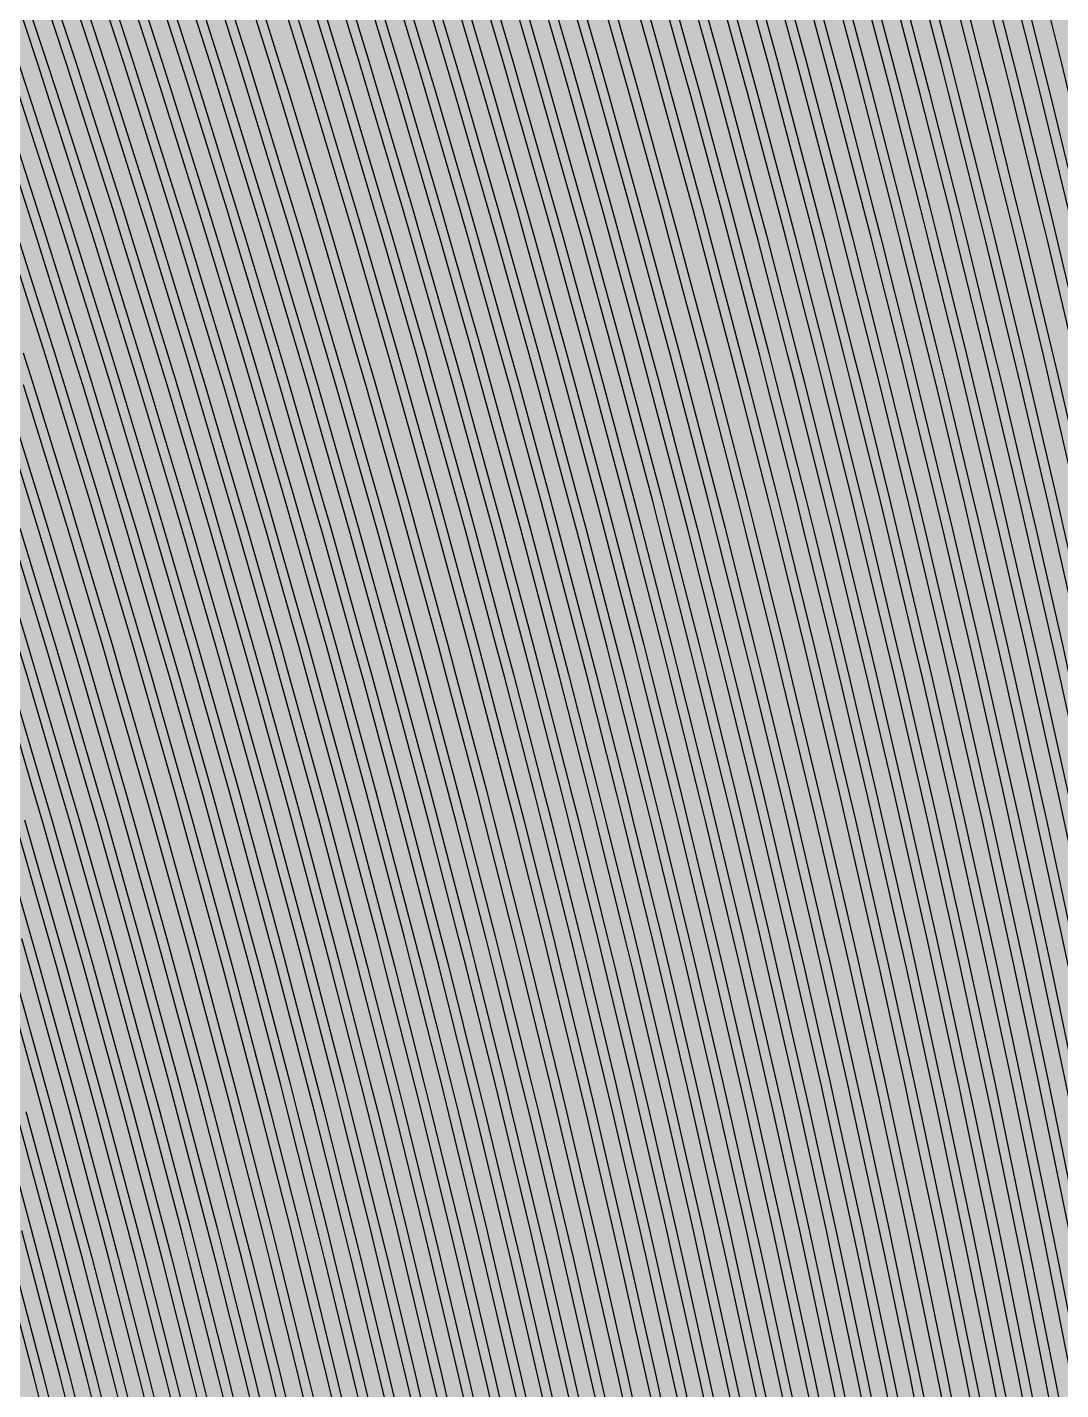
# Model space of a CAD drawing. Header units: metres. Extents: x -7220 to 10980, y -29667 to 1833.
# Drawn here: x 997.2 to 1218.5, y -16832.5 to -16540.7 of the extents above; entities that cross this region are included whole.
import ezdxf

# ---------------------------------------------------------------- set-up
doc = ezdxf.new("R2010")
doc.units = ezdxf.units.M
doc.layers.add('Metal1', color=4, linetype='CONTINUOUS')
doc.layers.add('Polyimide', color=7, linetype='CONTINUOUS')

msp = doc.modelspace()

# ---------------------------------------------------------------- hatches: boundary and pattern name
at = {"layer": 'Polyimide'}
msp.add_hatch(color=7, dxfattribs=at).paths.add_polyline_path([(4099.45, -13861.55), (4142.64, -14152.77), (4214.18, -14438.35), (4313.36, -14715.55), (4439.24, -14981.69), (4590.59, -15234.21), (4765.97, -15470.68), (4963.68, -15688.82), (5181.82, -15886.53), (5418.29, -16061.91), (5670.81, -16213.26), (5936.95, -16339.14), (6214.15, -16438.32), (6499.73, -16509.85), (6790.95, -16553.05), (7085, -16567.5), (9980.38, -16567.5), (10058.79, -16571.35), (10136.45, -16582.87), (10212.6, -16601.95), (10286.52, -16628.4), (10357.49, -16661.96), (10424.83, -16702.32), (10487.89, -16749.09), (10546.06, -16801.81), (10598.78, -16859.98), (10645.55, -16923.04), (10685.91, -16990.38), (10719.48, -17061.35), (10745.93, -17135.27), (10765, -17211.43), (10776.52, -17289.08), (10780.38, -17367.5), (10780.38, -21957.3), (10741.61, -22012.91), (10705.97, -22070.59), (10673.58, -22130.14), (10644.53, -22191.39), (10618.92, -22254.16), (10596.82, -22318.25), (10578.3, -22383.46), (10563.41, -22449.6), (10552.21, -22516.46), (10544.72, -22583.84), (10540.97, -22651.53), (10540.97, -22719.32), (10544.72, -22787.01), (10552.21, -22854.38), (10563.41, -22921.24), (10578.3, -22987.38), (10596.82, -23052.6), (10618.92, -23116.68), (10644.53, -23179.45), (10673.58, -23240.71), (10705.97, -23300.26), (10741.61, -23357.93), (10780.38, -23413.54), (10780.38, -28667.5), (10776.52, -28745.91), (10765, -28823.57), (10745.93, -28899.73), (10719.48, -28973.65), (10685.91, -29044.62), (10645.55, -29111.96), (10598.78, -29175.01), (10546.06, -29233.19), (10487.89, -29285.91), (10424.83, -29332.68), (10357.49, -29373.04), (10286.52, -29406.6), (10212.6, -29433.05), (10136.45, -29452.13), (10058.79, -29463.65), (9980.38, -29467.5), (-6219.63, -29467.5), (-6298.04, -29463.65), (-6375.7, -29452.13), (-6451.85, -29433.05), (-6525.77, -29406.6), (-6596.74, -29373.04), (-6664.08, -29332.68), (-6727.14, -29285.91), (-6785.31, -29233.19), (-6838.03, -29175.01), (-6884.8, -29111.96), (-6925.16, -29044.62), (-6958.73, -28973.65), (-6985.18, -28899.73), (-7004.25, -28823.57), (-7015.77, -28745.91), (-7019.63, -28667.5), (-7019.63, -23426.32), (-6979.36, -23370.07), (-6942.33, -23311.63), (-6908.66, -23251.2), (-6878.45, -23188.96), (-6851.81, -23125.12), (-6828.81, -23059.88), (-6809.53, -22993.44), (-6794.04, -22926.02), (-6782.37, -22857.83), (-6774.57, -22789.09), (-6770.67, -22720.02), (-6770.67, -22650.84), (-6774.57, -22581.77), (-6782.37, -22513.03), (-6794.04, -22444.84), (-6809.53, -22377.42), (-6828.81, -22310.98), (-6851.81, -22245.74), (-6878.45, -22181.89), (-6908.66, -22119.66), (-6942.33, -22059.22), (-6979.36, -22000.79), (-7019.63, -21944.54), (-7019.63, -17367.5), (-7015.77, -17289.08), (-7004.25, -17211.43), (-6985.18, -17135.27), (-6958.73, -17061.35), (-6925.16, -16990.38), (-6884.8, -16923.04), (-6838.03, -16859.98), (-6785.31, -16801.81), (-6727.14, -16749.09), (-6664.08, -16702.32), (-6596.74, -16661.96), (-6525.77, -16628.4), (-6451.85, -16601.95), (-6375.7, -16582.87), (-6298.04, -16571.35), (-6219.63, -16567.5), (-3314, -16567.5), (-3019.95, -16553.05), (-2728.73, -16509.85), (-2443.15, -16438.32), (-2165.95, -16339.14), (-1899.81, -16213.26), (-1647.29, -16061.91), (-1410.82, -15886.53), (-1192.68, -15688.82), (-994.97, -15470.68), (-819.59, -15234.21), (-668.24, -14981.69), (-542.36, -14715.55), (-443.18, -14438.35), (-371.64, -14152.77), (-328.45, -13861.55), (-314, -13567.5), (-314, -13373.48), (-317.45, -13328.11), (-327.72, -13283.78), (-344.58, -13241.52), (-367.63, -13202.3), (-396.35, -13167.01), (-430.08, -13136.47), (-468.03, -13111.38), (-509.35, -13092.32), (-509.35, -13092.32), (-578.18, -13061.27), (-642.2, -13021.24), (-700.26, -12972.96), (-751.3, -12917.31), (-794.39, -12855.3), (-828.74, -12788.06), (-853.73, -12716.8), (-868.91, -12642.84), (-874, -12567.5), (-868.91, -12492.16), (-853.73, -12418.19), (-828.74, -12346.94), (-794.39, -12279.7), (-751.3, -12217.69), (-700.26, -12162.04), (-642.2, -12113.76), (-578.18, -12073.73), (-509.35, -12042.68), (-509.35, -12042.68), (-468.03, -12023.62), (-430.08, -11998.53), (-396.35, -11967.99), (-367.63, -11932.7), (-344.58, -11893.47), (-327.72, -11851.21), (-317.45, -11806.89), (-314, -11761.52), (-314, -11074.31), (-317.45, -11028.94), (-327.72, -10984.62), (-344.58, -10942.36), (-367.63, -10903.13), (-396.35, -10867.84), (-430.08, -10837.3), (-468.03, -10812.21), (-509.35, -10793.16), (-509.35, -10793.16), (-578.18, -10762.1), (-642.2, -10722.07), (-700.26, -10673.8), (-751.3, -10618.15), (-794.39, -10556.13), (-828.74, -10488.89), (-853.73, -10417.64), (-868.91, -10343.67), (-874, -10268.33), (-868.91, -10192.99), (-853.73, -10119.03), (-828.74, -10047.77), (-794.39, -9980.53), (-751.3, -9918.52), (-700.26, -9862.87), (-642.2, -9814.59), (-578.18, -9774.56), (-509.35, -9743.51), (-509.35, -9743.51), (-468.03, -9724.45), (-430.08, -9699.36), (-396.35, -9668.82), (-367.63, -9633.53), (-344.58, -9594.31), (-327.72, -9552.05), (-317.45, -9507.72), (-314, -9462.35), (-314, -8775.14), (-317.45, -8729.78), (-327.72, -8685.45), (-344.58, -8643.19), (-367.63, -8603.96), (-396.35, -8568.68), (-430.08, -8538.14), (-468.03, -8513.05), (-509.35, -8493.99), (-509.35, -8493.99), (-578.18, -8462.94), (-642.2, -8422.91), (-700.26, -8374.63), (-751.3, -8318.98), (-794.39, -8256.97), (-828.74, -8189.73), (-853.73, -8118.47), (-868.91, -8044.5), (-874, -7969.17), (-868.91, -7893.83), (-853.73, -7819.86), (-828.74, -7748.61), (-794.39, -7681.36), (-751.3, -7619.35), (-700.26, -7563.7), (-642.2, -7515.42), (-578.18, -7475.4), (-509.35, -7444.34), (-509.35, -7444.34), (-468.03, -7425.28), (-430.08, -7400.2), (-396.35, -7369.66), (-367.63, -7334.37), (-344.58, -7295.14), (-327.72, -7252.88), (-317.45, -7208.56), (-314, -7163.19), (-314, -6475.98), (-317.45, -6430.61), (-327.72, -6386.29), (-344.58, -6344.02), (-367.63, -6304.8), (-396.35, -6269.51), (-430.08, -6238.97), (-468.03, -6213.88), (-509.35, -6194.82), (-509.35, -6194.82), (-578.18, -6163.77), (-642.2, -6123.74), (-700.26, -6075.46), (-751.3, -6019.81), (-794.39, -5957.8), (-828.74, -5890.56), (-853.73, -5819.31), (-868.91, -5745.34), (-874, -5670), (-868.91, -5594.66), (-853.73, -5520.69), (-828.74, -5449.44), (-794.39, -5382.2), (-751.3, -5320.19), (-700.26, -5264.54), (-642.2, -5216.26), (-578.18, -5176.23), (-509.35, -5145.18), (-509.35, -5145.18), (-468.03, -5126.12), (-430.08, -5101.03), (-396.35, -5070.49), (-367.63, -5035.2), (-344.58, -4995.98), (-327.72, -4953.71), (-317.45, -4909.39), (-314, -4864.02), (-314, 380), (-314, 1532.5), (-269, 1532.5), (-268.78, 1525.63), (-268.1, 1518.79), (-266.98, 1512.02), (-265.42, 1505.32), (-263.43, 1498.75), (-261.01, 1492.32), (-258.17, 1486.06), (-254.93, 1480), (-251.3, 1474.17), (-247.3, 1468.58), (-242.94, 1463.27), (-238.25, 1458.25), (-233.23, 1453.56), (-227.92, 1449.2), (-222.33, 1445.2), (-216.5, 1441.57), (-210.44, 1438.33), (-204.18, 1435.49), (-197.75, 1433.07), (-191.18, 1431.08), (-184.48, 1429.52), (-177.71, 1428.4), (-170.87, 1427.72), (-164, 1427.5), (-157.13, 1427.72), (-150.29, 1428.4), (-143.52, 1429.52), (-136.82, 1431.08), (-130.25, 1433.07), (-123.82, 1435.49), (-117.56, 1438.33), (-111.5, 1441.57), (-105.67, 1445.2), (-100.08, 1449.2), (-94.77, 1453.56), (-89.75, 1458.25), (-85.06, 1463.27), (-80.7, 1468.58), (-76.7, 1474.17), (-73.07, 1480), (-69.83, 1486.06), (-66.99, 1492.32), (-64.57, 1498.75), (-62.58, 1505.32), (-61.02, 1512.02), (-59.9, 1518.79), (-59.22, 1525.63), (-59, 1532.5), (1786, 1532.5), (3835, 1532.5), (3835.21, 1539.04), (3835.86, 1545.55), (3836.92, 1552.01), (3838.41, 1558.38), (3840.31, 1564.64), (3842.61, 1570.77), (3845.31, 1576.73), (3848.4, 1582.5), (3851.85, 1588.06), (3855.66, 1593.38), (3859.82, 1598.43), (3864.29, 1603.21), (3869.07, 1607.68), (3874.12, 1611.84), (3879.44, 1615.65), (3885, 1619.1), (3890.77, 1622.19), (3896.73, 1624.89), (3902.86, 1627.19), (3909.12, 1629.09), (3915.49, 1630.58), (3921.95, 1631.64), (3928.46, 1632.29), (3935, 1632.5), (3941.54, 1632.29), (3948.05, 1631.64), (3954.51, 1630.58), (3960.88, 1629.09), (3967.14, 1627.19), (3973.27, 1624.89), (3979.23, 1622.19), (3985, 1619.1), (3990.56, 1615.65), (3995.88, 1611.84), (4000.93, 1607.68), (4005.71, 1603.21), (4010.18, 1598.43), (4014.34, 1593.38), (4018.15, 1588.06), (4021.6, 1582.5), (4024.69, 1576.73), (4027.39, 1570.77), (4029.69, 1564.64), (4031.59, 1558.38), (4033.08, 1552.01), (4034.14, 1545.55), (4034.79, 1539.04), (4035, 1532.5), (4085, 1532.5), (4085, 380), (4085, 330), (4085, -4864.02), (4088.45, -4909.39), (4098.72, -4953.71), (4115.58, -4995.98), (4138.63, -5035.2), (4167.35, -5070.49), (4201.08, -5101.03), (4239.03, -5126.12), (4280.35, -5145.18), (4280.35, -5145.18), (4349.18, -5176.23), (4413.2, -5216.26), (4471.26, -5264.54), (4522.3, -5320.19), (4565.39, -5382.2), (4599.74, -5449.44), (4624.73, -5520.69), (4639.91, -5594.66), (4645, -5670), (4639.91, -5745.34), (4624.73, -5819.31), (4599.74, -5890.56), (4565.39, -5957.8), (4522.3, -6019.81), (4471.26, -6075.46), (4413.2, -6123.74), (4349.18, -6163.77), (4280.35, -6194.82), (4239.03, -6213.88), (4201.08, -6238.97), (4167.35, -6269.51), (4138.63, -6304.8), (4115.58, -6344.02), (4098.72, -6386.29), (4088.45, -6430.61), (4085, -6475.98), (4085, -13567.5), (4099.45, -13861.55)])

# ---------------------------------------------------------------- linework, layer by layer
at = {"layer": 'Metal1'}
for points in [[(1079.79, -16835.94), (1078.32, -16829.67), (1072.34, -16804.71), (1070.81, -16798.44), (1064.59, -16773.48), (1062.99, -16767.2), (1056.53, -16742.25), (1054.87, -16735.97), (1048.16, -16711.02), (1046.44, -16704.74), (1039.48, -16679.78), (1037.69, -16673.51), (1030.47, -16648.55), (1028.63, -16642.28), (1021.15, -16617.32), (1019.23, -16611.05), (1011.5, -16586.09), (1009.51, -16579.81), (1001.51, -16554.86), (999.46, -16548.58), (991.19, -16523.63)], [(993.08, -16523), (1001.36, -16547.96), (1003.41, -16554.25), (1011.42, -16579.21), (1013.4, -16585.5), (1021.15, -16610.46), (1023.06, -16616.75), (1030.54, -16641.71), (1032.39, -16647.99), (1039.61, -16672.96), (1041.4, -16679.24), (1048.37, -16704.21), (1050.09, -16710.49), (1056.81, -16735.46), (1058.46, -16741.74), (1064.93, -16766.71), (1066.53, -16772.99), (1072.75, -16797.96), (1074.29, -16804.24), (1080.27, -16829.21), (1081.74, -16835.49)], [(1085.43, -16835.94), (1083.97, -16829.67), (1078.03, -16804.71), (1076.51, -16798.43), (1070.33, -16773.47), (1068.74, -16767.2), (1062.32, -16742.24), (1060.67, -16735.97), (1054, -16711.01), (1052.3, -16704.74), (1045.38, -16679.78), (1043.61, -16673.51), (1036.44, -16648.55), (1034.6, -16642.28), (1027.17, -16617.32), (1025.27, -16611.04), (1017.58, -16586.09), (1015.61, -16579.81), (1007.66, -16554.86), (1005.63, -16548.58), (997.41, -16523.63)], [(999.31, -16523), (1007.53, -16547.96), (1009.57, -16554.25), (1017.52, -16579.21), (1019.49, -16585.5), (1027.18, -16610.46), (1029.09, -16616.75), (1036.52, -16641.71), (1038.36, -16648), (1045.53, -16672.96), (1047.3, -16679.24), (1054.23, -16704.21), (1055.94, -16710.49), (1062.61, -16735.46), (1064.26, -16741.74), (1070.68, -16766.71), (1072.27, -16772.99), (1078.45, -16797.96), (1079.97, -16804.24), (1085.92, -16829.21), (1087.38, -16835.49)], [(1091.07, -16835.93), (1089.62, -16829.67), (1083.72, -16804.7), (1082.2, -16798.43), (1076.06, -16773.47), (1074.49, -16767.2), (1068.11, -16742.24), (1066.48, -16735.97), (1059.85, -16711.01), (1058.15, -16704.74), (1051.28, -16679.78), (1049.52, -16673.51), (1042.4, -16648.55), (1040.57, -16642.27), (1033.19, -16617.32), (1031.31, -16611.04), (1023.67, -16586.09), (1021.71, -16579.81), (1013.81, -16554.86), (1011.79, -16548.58), (1003.63, -16523.63)], [(1005.53, -16523), (1013.69, -16547.96), (1015.72, -16554.25), (1023.62, -16579.21), (1025.58, -16585.5), (1033.22, -16610.46), (1035.11, -16616.75), (1042.49, -16641.71), (1044.32, -16648), (1051.45, -16672.96), (1053.21, -16679.25), (1060.08, -16704.21), (1061.78, -16710.49), (1068.41, -16735.46), (1070.05, -16741.74), (1076.43, -16766.71), (1078, -16772.99), (1084.15, -16797.96), (1085.66, -16804.24), (1091.56, -16829.21), (1093.02, -16835.49)], [(1096.71, -16835.93), (1095.26, -16829.66), (1089.4, -16804.7), (1087.9, -16798.43), (1081.8, -16773.47), (1080.24, -16767.2), (1073.9, -16742.24), (1072.28, -16735.97), (1065.7, -16711.01), (1064.01, -16704.74), (1057.18, -16679.78), (1055.44, -16673.5), (1048.36, -16648.55), (1046.55, -16642.27), (1039.22, -16617.32), (1037.34, -16611.04), (1029.75, -16586.09), (1027.81, -16579.81), (1019.97, -16554.86), (1017.96, -16548.58), (1009.85, -16523.63)], [(1011.75, -16523), (1019.86, -16547.96), (1021.87, -16554.25), (1029.72, -16579.21), (1031.67, -16585.5), (1039.26, -16610.46), (1041.13, -16616.75), (1048.47, -16641.71), (1050.28, -16648), (1057.36, -16672.96), (1059.11, -16679.25), (1065.94, -16704.21), (1067.63, -16710.5), (1074.21, -16735.46), (1075.84, -16741.74), (1082.18, -16766.71), (1083.74, -16772.99), (1089.84, -16797.96), (1091.35, -16804.24), (1097.21, -16829.21), (1098.66, -16835.49)], [(1102.34, -16835.93), (1100.91, -16829.66), (1095.09, -16804.7), (1093.6, -16798.43), (1087.54, -16773.47), (1085.99, -16767.2), (1079.69, -16742.24), (1078.08, -16735.97), (1071.54, -16711.01), (1069.87, -16704.73), (1063.09, -16679.78), (1061.35, -16673.5), (1054.32, -16648.55), (1052.52, -16642.27), (1045.24, -16617.32), (1043.38, -16611.04), (1035.84, -16586.09), (1033.91, -16579.81), (1026.12, -16554.86), (1024.12, -16548.57), (1016.07, -16523.62)], [(1017.97, -16523.01), (1026.03, -16547.96), (1028.03, -16554.25), (1035.82, -16579.21), (1037.75, -16585.5), (1045.29, -16610.46), (1047.16, -16616.75), (1054.44, -16641.71), (1056.24, -16648), (1063.28, -16672.96), (1065.01, -16679.25), (1071.8, -16704.21), (1073.47, -16710.5), (1080.01, -16735.46), (1081.63, -16741.74), (1087.93, -16766.71), (1089.48, -16772.99), (1095.54, -16797.96), (1097.03, -16804.24), (1102.86, -16829.21), (1104.29, -16835.49)], [(1107.98, -16835.93), (1106.56, -16829.66), (1100.77, -16804.7), (1099.29, -16798.43), (1093.28, -16773.47), (1091.74, -16767.2), (1085.48, -16742.24), (1083.88, -16735.96), (1077.39, -16711.01), (1075.72, -16704.73), (1068.99, -16679.77), (1067.26, -16673.5), (1060.28, -16648.54), (1058.49, -16642.27), (1051.26, -16617.31), (1049.41, -16611.04), (1041.93, -16586.08), (1040.01, -16579.8), (1032.27, -16554.85), (1030.29, -16548.57), (1022.29, -16523.62)], [(1024.19, -16523.01), (1032.19, -16547.97), (1034.18, -16554.26), (1041.92, -16579.22), (1043.84, -16585.5), (1051.33, -16610.47), (1053.18, -16616.75), (1060.42, -16641.72), (1062.21, -16648), (1069.19, -16672.97), (1070.92, -16679.25), (1077.66, -16704.22), (1079.32, -16710.5), (1085.82, -16735.47), (1087.42, -16741.75), (1093.68, -16766.71), (1095.22, -16772.99), (1101.24, -16797.96), (1102.72, -16804.24), (1108.51, -16829.21), (1109.93, -16835.49)], [(1113.62, -16835.93), (1112.21, -16829.66), (1106.46, -16804.7), (1104.99, -16798.43), (1099.01, -16773.47), (1097.48, -16767.19), (1091.27, -16742.23), (1089.68, -16735.96), (1083.23, -16711), (1081.58, -16704.73), (1074.89, -16679.77), (1073.18, -16673.5), (1066.24, -16648.54), (1064.47, -16642.27), (1057.29, -16617.31), (1055.45, -16611.03), (1048.01, -16586.08), (1046.11, -16579.8), (1038.42, -16554.85), (1036.45, -16548.57), (1028.51, -16523.62)], [(1030.41, -16523.01), (1038.36, -16547.97), (1040.33, -16554.26), (1048.02, -16579.22), (1049.93, -16585.51), (1057.37, -16610.47), (1059.21, -16616.75), (1066.39, -16641.72), (1068.17, -16648), (1075.11, -16672.97), (1076.82, -16679.25), (1083.51, -16704.22), (1085.17, -16710.5), (1091.62, -16735.47), (1093.21, -16741.75), (1099.43, -16766.72), (1100.96, -16773), (1106.94, -16797.97), (1108.41, -16804.24), (1114.16, -16829.22), (1115.57, -16835.49)], [(1119.26, -16835.93), (1117.85, -16829.66), (1112.15, -16804.69), (1110.69, -16798.43), (1104.75, -16773.46), (1103.23, -16767.19), (1097.06, -16742.23), (1095.48, -16735.96), (1089.08, -16711), (1087.44, -16704.73), (1080.79, -16679.77), (1079.09, -16673.5), (1072.21, -16648.54), (1070.44, -16642.26), (1063.31, -16617.31), (1061.48, -16611.03), (1054.1, -16586.08), (1052.21, -16579.8), (1044.57, -16554.85), (1042.62, -16548.57), (1034.73, -16523.62)], [(1036.63, -16523.01), (1044.53, -16547.97), (1046.48, -16554.26), (1054.12, -16579.22), (1056.02, -16585.51), (1063.4, -16610.47), (1065.23, -16616.76), (1072.37, -16641.72), (1074.13, -16648), (1081.02, -16672.97), (1082.72, -16679.25), (1089.37, -16704.22), (1091.01, -16710.5), (1097.42, -16735.47), (1099, -16741.75), (1105.17, -16766.72), (1106.7, -16773), (1112.63, -16797.97), (1114.1, -16804.24), (1119.8, -16829.22), (1121.21, -16835.49)], [(1125.13, -16835.92), (1123.74, -16829.66), (1118.09, -16804.69), (1116.64, -16798.42), (1110.77, -16773.46), (1109.26, -16767.19), (1103.15, -16742.23), (1101.59, -16735.96), (1095.24, -16711), (1093.62, -16704.73), (1087.03, -16679.77), (1085.35, -16673.49), (1078.53, -16648.54), (1076.78, -16642.26), (1069.72, -16617.31), (1067.91, -16611.03), (1060.59, -16586.08), (1058.72, -16579.8), (1051.16, -16554.84), (1049.22, -16548.57), (1041.4, -16523.61)], [(1043.31, -16523.01), (1051.13, -16547.97), (1053.07, -16554.26), (1060.64, -16579.22), (1062.51, -16585.51), (1069.83, -16610.47), (1071.64, -16616.76), (1078.71, -16641.72), (1080.46, -16648.01), (1087.28, -16672.97), (1088.97, -16679.25), (1095.55, -16704.22), (1097.18, -16710.5), (1103.52, -16735.47), (1105.09, -16741.75), (1111.2, -16766.72), (1112.71, -16773), (1118.59, -16797.97), (1120.04, -16804.25), (1125.69, -16829.22), (1127.09, -16835.49)], [(1131.17, -16835.92), (1129.8, -16829.65), (1124.21, -16804.69), (1122.78, -16798.42), (1116.96, -16773.46), (1115.48, -16767.19), (1109.43, -16742.23), (1107.89, -16735.96), (1101.61, -16711), (1100.01, -16704.72), (1093.5, -16679.76), (1091.84, -16673.49), (1085.09, -16648.53), (1083.36, -16642.26), (1076.38, -16617.3), (1074.59, -16611.03), (1067.36, -16586.07), (1065.51, -16579.8), (1058.03, -16554.84), (1056.12, -16548.56), (1048.39, -16523.61)], [(1050.29, -16523.01), (1058.03, -16547.98), (1059.94, -16554.26), (1067.43, -16579.23), (1069.28, -16585.51), (1076.51, -16610.47), (1078.3, -16616.76), (1085.29, -16641.72), (1087.02, -16648.01), (1093.77, -16672.97), (1095.44, -16679.26), (1101.95, -16704.22), (1103.55, -16710.5), (1109.83, -16735.47), (1111.38, -16741.75), (1117.42, -16766.72), (1118.91, -16773), (1124.73, -16797.97), (1126.16, -16804.25), (1131.75, -16829.22), (1133.12, -16835.5)], [(1136.81, -16835.92), (1135.44, -16829.65), (1129.89, -16804.69), (1128.47, -16798.42), (1122.7, -16773.46), (1121.22, -16767.19), (1115.22, -16742.22), (1113.69, -16735.95), (1107.46, -16710.99), (1105.87, -16704.72), (1099.4, -16679.76), (1097.75, -16673.49), (1091.05, -16648.53), (1089.34, -16642.26), (1082.4, -16617.3), (1080.63, -16611.03), (1073.44, -16586.07), (1071.61, -16579.79), (1064.18, -16554.84), (1062.28, -16548.56), (1054.6, -16523.61)], [(1056.51, -16523.02), (1064.19, -16547.98), (1066.1, -16554.26), (1073.53, -16579.23), (1075.37, -16585.51), (1082.55, -16610.48), (1084.33, -16616.76), (1091.27, -16641.73), (1092.98, -16648.01), (1099.68, -16672.98), (1101.34, -16679.26), (1107.8, -16704.23), (1109.4, -16710.51), (1115.63, -16735.47), (1117.17, -16741.75), (1123.17, -16766.72), (1124.65, -16773), (1130.42, -16797.97), (1131.85, -16804.25), (1137.4, -16829.22), (1138.76, -16835.5)], [(1142.45, -16835.92), (1141.09, -16829.65), (1135.58, -16804.69), (1134.17, -16798.42), (1128.44, -16773.45), (1126.97, -16767.19), (1121.02, -16742.22), (1119.49, -16735.95), (1113.31, -16710.99), (1111.72, -16704.72), (1105.31, -16679.76), (1103.66, -16673.49), (1097.01, -16648.53), (1095.31, -16642.26), (1088.42, -16617.3), (1086.66, -16611.02), (1079.53, -16586.07), (1077.71, -16579.79), (1070.33, -16554.84), (1068.45, -16548.56), (1060.82, -16523.61)], [(1062.74, -16523.02), (1070.36, -16547.98), (1072.25, -16554.27), (1079.63, -16579.23), (1081.45, -16585.51), (1088.59, -16610.48), (1090.35, -16616.76), (1097.24, -16641.73), (1098.94, -16648.01), (1105.6, -16672.98), (1107.24, -16679.26), (1113.66, -16704.23), (1115.25, -16710.51), (1121.43, -16735.48), (1122.96, -16741.75), (1128.92, -16766.73), (1130.39, -16773), (1136.12, -16797.97), (1137.53, -16804.25), (1143.04, -16829.22), (1144.4, -16835.5)], [(1148.08, -16835.92), (1146.74, -16829.65), (1141.27, -16804.68), (1139.87, -16798.42), (1134.18, -16773.45), (1132.72, -16767.18), (1126.81, -16742.22), (1125.29, -16735.95), (1119.15, -16710.99), (1117.58, -16704.72), (1111.21, -16679.76), (1109.58, -16673.49), (1102.98, -16648.53), (1101.29, -16642.25), (1094.45, -16617.3), (1092.7, -16611.02), (1085.62, -16586.07), (1083.81, -16579.79), (1076.49, -16554.83), (1074.61, -16548.56), (1067.04, -16523.6)], [(1068.96, -16523.02), (1076.53, -16547.98), (1078.4, -16554.27), (1085.73, -16579.23), (1087.54, -16585.52), (1094.62, -16610.48), (1096.37, -16616.76), (1103.22, -16641.73), (1104.91, -16648.01), (1111.51, -16672.98), (1113.15, -16679.26), (1119.52, -16704.23), (1121.09, -16710.51), (1127.24, -16735.48), (1128.75, -16741.76), (1134.67, -16766.73), (1136.13, -16773), (1141.82, -16797.98), (1143.22, -16804.25), (1148.69, -16829.23), (1150.04, -16835.5)], [(1153.72, -16835.91), (1152.39, -16829.65), (1146.95, -16804.68), (1145.56, -16798.42), (1139.91, -16773.45), (1138.47, -16767.18), (1132.6, -16742.22), (1131.09, -16735.95), (1125, -16710.99), (1123.44, -16704.72), (1117.11, -16679.76), (1115.49, -16673.48), (1108.94, -16648.53), (1107.26, -16642.25), (1100.47, -16617.29), (1098.73, -16611.02), (1091.7, -16586.06), (1089.91, -16579.79), (1082.64, -16554.83), (1080.78, -16548.56), (1073.26, -16523.6)], [(1075.18, -16523.02), (1082.69, -16547.98), (1084.56, -16554.27), (1091.83, -16579.23), (1093.63, -16585.52), (1100.66, -16610.48), (1102.4, -16616.76), (1109.19, -16641.73), (1110.87, -16648.01), (1117.43, -16672.98), (1119.05, -16679.26), (1125.38, -16704.23), (1126.94, -16710.51), (1133.04, -16735.48), (1134.54, -16741.76), (1140.42, -16766.73), (1141.86, -16773), (1147.52, -16797.98), (1148.91, -16804.25), (1154.34, -16829.23), (1155.68, -16835.5)], [(1159.36, -16835.91), (1158.03, -16829.65), (1152.64, -16804.68), (1151.26, -16798.41), (1145.65, -16773.45), (1144.22, -16767.18), (1138.39, -16742.22), (1136.89, -16735.95), (1130.84, -16710.99), (1129.29, -16704.72), (1123.01, -16679.75), (1121.41, -16673.48), (1114.9, -16648.52), (1113.23, -16642.25), (1106.49, -16617.29), (1104.77, -16611.02), (1097.79, -16586.06), (1096.01, -16579.79), (1088.79, -16554.83), (1086.94, -16548.55), (1079.48, -16523.6)], [(1081.4, -16523.02), (1088.86, -16547.99), (1090.71, -16554.27), (1097.93, -16579.23), (1099.72, -16585.52), (1106.7, -16610.48), (1108.42, -16616.77), (1115.17, -16641.73), (1116.83, -16648.01), (1123.34, -16672.98), (1124.95, -16679.26), (1131.23, -16704.23), (1132.78, -16710.51), (1138.84, -16735.48), (1140.33, -16741.76), (1146.16, -16766.73), (1147.6, -16773.01), (1153.21, -16797.98), (1154.6, -16804.25), (1159.99, -16829.23), (1161.32, -16835.5)], [(1165, -16835.91), (1163.68, -16829.65), (1158.33, -16804.68), (1156.96, -16798.41), (1151.39, -16773.45), (1149.96, -16767.18), (1144.18, -16742.22), (1142.7, -16735.95), (1136.69, -16710.98), (1135.15, -16704.71), (1128.92, -16679.75), (1127.32, -16673.48), (1120.86, -16648.52), (1119.21, -16642.25), (1112.52, -16617.29), (1110.8, -16611.02), (1103.88, -16586.06), (1102.11, -16579.78), (1094.94, -16554.83), (1093.11, -16548.55), (1085.7, -16523.6)], [(1087.62, -16523.02), (1095.03, -16547.99), (1096.86, -16554.27), (1104.03, -16579.24), (1105.8, -16585.52), (1112.73, -16610.49), (1114.45, -16616.77), (1121.14, -16641.74), (1122.8, -16648.02), (1129.26, -16672.98), (1130.86, -16679.26), (1137.09, -16704.23), (1138.63, -16710.51), (1144.64, -16735.48), (1146.12, -16741.76), (1151.91, -16766.73), (1153.34, -16773.01), (1158.91, -16797.98), (1160.28, -16804.26), (1165.64, -16829.23), (1166.95, -16835.5)], [(1170.63, -16835.91), (1169.33, -16829.64), (1164.01, -16804.68), (1162.65, -16798.41), (1157.13, -16773.44), (1155.71, -16767.18), (1149.97, -16742.21), (1148.5, -16735.95), (1142.53, -16710.98), (1141.01, -16704.71), (1134.82, -16679.75), (1133.24, -16673.48), (1126.82, -16648.52), (1125.18, -16642.25), (1118.54, -16617.29), (1116.84, -16611.01), (1109.96, -16586.06), (1108.21, -16579.78), (1101.09, -16554.83), (1099.27, -16548.55), (1091.92, -16523.59)], [(1093.84, -16523.02), (1101.19, -16547.99), (1103.02, -16554.27), (1110.13, -16579.24), (1111.89, -16585.52), (1118.77, -16610.49), (1120.47, -16616.77), (1127.12, -16641.74), (1128.76, -16648.02), (1135.17, -16672.99), (1136.76, -16679.26), (1142.95, -16704.24), (1144.48, -16710.51), (1150.44, -16735.48), (1151.92, -16741.76), (1157.66, -16766.73), (1159.08, -16773.01), (1164.61, -16797.98), (1165.97, -16804.26), (1171.28, -16829.23), (1172.59, -16835.5)], [(1176.27, -16835.91), (1174.97, -16829.64), (1169.7, -16804.67), (1168.35, -16798.41), (1162.86, -16773.44), (1161.46, -16767.18), (1155.76, -16742.21), (1154.3, -16735.94), (1148.38, -16710.98), (1146.86, -16704.71), (1140.72, -16679.75), (1139.15, -16673.48), (1132.78, -16648.52), (1131.16, -16642.25), (1124.56, -16617.29), (1122.87, -16611.01), (1116.05, -16586.05), (1114.3, -16579.78), (1107.24, -16554.82), (1105.44, -16548.55), (1098.14, -16523.59)], [(1100.06, -16523.03), (1107.36, -16547.99), (1109.17, -16554.27), (1116.23, -16579.24), (1117.98, -16585.52), (1124.81, -16610.49), (1126.49, -16616.77), (1133.09, -16641.74), (1134.72, -16648.02), (1141.09, -16672.99), (1142.66, -16679.27), (1148.81, -16704.24), (1150.32, -16710.51), (1156.25, -16735.49), (1157.71, -16741.76), (1163.41, -16766.74), (1164.82, -16773.01), (1170.31, -16797.98), (1171.66, -16804.26), (1176.93, -16829.23), (1178.23, -16835.51)], [(1181.91, -16835.91), (1180.62, -16829.64), (1175.39, -16804.67), (1174.05, -16798.41), (1168.6, -16773.44), (1167.21, -16767.17), (1161.55, -16742.21), (1160.1, -16735.94), (1154.22, -16710.98), (1152.72, -16704.71), (1146.62, -16679.75), (1145.06, -16673.48), (1138.75, -16648.51), (1137.13, -16642.24), (1130.58, -16617.28), (1128.91, -16611.01), (1122.14, -16586.05), (1120.4, -16579.78), (1113.4, -16554.82), (1111.61, -16548.55), (1104.36, -16523.59)], [(1106.28, -16523.03), (1113.53, -16547.99), (1115.32, -16554.28), (1122.33, -16579.24), (1124.06, -16585.52), (1130.84, -16610.49), (1132.52, -16616.77), (1139.07, -16641.74), (1140.68, -16648.02), (1147, -16672.99), (1148.57, -16679.27), (1154.66, -16704.24), (1156.17, -16710.52), (1162.05, -16735.49), (1163.5, -16741.76), (1169.16, -16766.74), (1170.56, -16773.01), (1176, -16797.99), (1177.34, -16804.26), (1182.58, -16829.23), (1183.87, -16835.51)], [(1187.55, -16835.9), (1186.27, -16829.64), (1181.07, -16804.67), (1179.75, -16798.41), (1174.34, -16773.44), (1172.96, -16767.17), (1167.34, -16742.21), (1165.9, -16735.94), (1160.07, -16710.98), (1158.58, -16704.71), (1152.53, -16679.74), (1150.98, -16673.47), (1144.71, -16648.51), (1143.1, -16642.24), (1136.61, -16617.28), (1134.95, -16611.01), (1128.22, -16586.05), (1126.5, -16579.78), (1119.55, -16554.82), (1117.77, -16548.54), (1110.58, -16523.59)], [(1112.5, -16523.03), (1119.69, -16547.99), (1121.47, -16554.28), (1128.43, -16579.24), (1130.15, -16585.53), (1136.88, -16610.49), (1138.54, -16616.77), (1145.04, -16641.74), (1146.65, -16648.02), (1152.92, -16672.99), (1154.47, -16679.27), (1160.52, -16704.24), (1162.02, -16710.52), (1167.85, -16735.49), (1169.29, -16741.76), (1174.91, -16766.74), (1176.29, -16773.01), (1181.7, -16797.99), (1183.03, -16804.26), (1188.23, -16829.24), (1189.51, -16835.51)], [(1193.42, -16835.9), (1192.16, -16829.64), (1187.02, -16804.67), (1185.7, -16798.4), (1180.35, -16773.44), (1178.99, -16767.17), (1173.43, -16742.2), (1172, -16735.94), (1166.23, -16710.97), (1164.76, -16704.71), (1158.77, -16679.74), (1157.24, -16673.47), (1151.03, -16648.51), (1149.44, -16642.24), (1143.01, -16617.28), (1141.37, -16611.01), (1134.72, -16586.05), (1133.02, -16579.77), (1126.13, -16554.81), (1124.37, -16548.54), (1117.26, -16523.58)], [(1119.18, -16523.03), (1126.3, -16548), (1128.06, -16554.28), (1134.94, -16579.25), (1136.65, -16585.53), (1143.3, -16610.5), (1144.95, -16616.77), (1151.38, -16641.74), (1152.97, -16648.02), (1159.18, -16672.99), (1160.71, -16679.27), (1166.7, -16704.24), (1168.18, -16710.52), (1173.95, -16735.49), (1175.38, -16741.77), (1180.94, -16766.74), (1182.31, -16773.01), (1187.66, -16797.99), (1188.98, -16804.26), (1194.12, -16829.24), (1195.39, -16835.51)], [(1199.46, -16835.9), (1198.21, -16829.63), (1193.13, -16804.67), (1191.84, -16798.4), (1186.55, -16773.43), (1185.2, -16767.17), (1179.71, -16742.2), (1178.31, -16735.94), (1172.61, -16710.97), (1171.15, -16704.7), (1165.23, -16679.74), (1163.72, -16673.47), (1157.59, -16648.51), (1156.03, -16642.24), (1149.68, -16617.27), (1148.05, -16611), (1141.48, -16586.04), (1139.8, -16579.77), (1133, -16554.81), (1131.27, -16548.54), (1124.24, -16523.58)], [(1126.17, -16523.03), (1133.19, -16548), (1134.93, -16554.28), (1141.73, -16579.25), (1143.41, -16585.53), (1149.99, -16610.5), (1151.61, -16616.78), (1157.96, -16641.75), (1159.53, -16648.02), (1165.67, -16673), (1167.18, -16679.27), (1173.1, -16704.25), (1174.56, -16710.52), (1180.26, -16735.49), (1181.66, -16741.77), (1187.16, -16766.74), (1188.51, -16773.02), (1193.79, -16797.99), (1195.09, -16804.26), (1200.17, -16829.24), (1201.42, -16835.51)], [(1205.1, -16835.9), (1203.86, -16829.63), (1198.82, -16804.66), (1197.53, -16798.4), (1192.29, -16773.43), (1190.95, -16767.17), (1185.5, -16742.2), (1184.11, -16735.93), (1178.45, -16710.97), (1177.01, -16704.7), (1171.14, -16679.74), (1169.64, -16673.47), (1163.55, -16648.5), (1162, -16642.23), (1155.7, -16617.27), (1154.09, -16611), (1147.57, -16586.04), (1145.9, -16579.77), (1139.16, -16554.81), (1137.43, -16548.54), (1130.46, -16523.58)], [(1132.39, -16523.04), (1139.36, -16548), (1141.09, -16554.28), (1147.83, -16579.25), (1149.5, -16585.53), (1156.02, -16610.5), (1157.64, -16616.78), (1163.94, -16641.75), (1165.5, -16648.03), (1171.58, -16673), (1173.08, -16679.27), (1178.95, -16704.25), (1180.4, -16710.52), (1186.06, -16735.5), (1187.45, -16741.77), (1192.9, -16766.74), (1194.25, -16773.02), (1199.49, -16797.99), (1200.78, -16804.26), (1205.82, -16829.24), (1207.06, -16835.51)], [(1210.74, -16835.89), (1209.51, -16829.63), (1204.51, -16804.66), (1203.23, -16798.4), (1198.03, -16773.43), (1196.7, -16767.17), (1191.29, -16742.2), (1189.91, -16735.93), (1184.3, -16710.97), (1182.86, -16704.7), (1177.04, -16679.73), (1175.55, -16673.47), (1169.52, -16648.5), (1167.97, -16642.23), (1161.72, -16617.27), (1160.12, -16611), (1153.65, -16586.04), (1152, -16579.77), (1145.31, -16554.81), (1143.6, -16548.53), (1136.68, -16523.57)], [(1138.61, -16523.04), (1145.53, -16548), (1147.24, -16554.28), (1153.93, -16579.25), (1155.59, -16585.53), (1162.06, -16610.5), (1163.66, -16616.78), (1169.91, -16641.75), (1171.46, -16648.03), (1177.5, -16673), (1178.99, -16679.28), (1184.81, -16704.25), (1186.25, -16710.52), (1191.86, -16735.5), (1193.25, -16741.77), (1198.65, -16766.75), (1199.99, -16773.02), (1205.19, -16797.99), (1206.47, -16804.27), (1211.47, -16829.24), (1212.7, -16835.51)], [(1216.37, -16835.89), (1215.15, -16829.63), (1210.2, -16804.66), (1208.93, -16798.4), (1203.77, -16773.43), (1202.45, -16767.16), (1197.08, -16742.2), (1195.71, -16735.93), (1190.14, -16710.96), (1188.72, -16704.7), (1182.94, -16679.73), (1181.47, -16673.46), (1175.48, -16648.5), (1173.95, -16642.23), (1167.74, -16617.27), (1166.16, -16611), (1159.74, -16586.04), (1158.1, -16579.77), (1151.46, -16554.8), (1149.76, -16548.53), (1142.9, -16523.57)], [(1144.83, -16523.04), (1151.69, -16548.01), (1153.39, -16554.29), (1160.03, -16579.26), (1161.68, -16585.53), (1168.1, -16610.5), (1169.68, -16616.78), (1175.89, -16641.75), (1177.42, -16648.03), (1183.41, -16673), (1184.89, -16679.28), (1190.67, -16704.25), (1192.09, -16710.52), (1197.66, -16735.5), (1199.04, -16741.77), (1204.4, -16766.75), (1205.72, -16773.02), (1210.89, -16798), (1212.16, -16804.27), (1217.12, -16829.24), (1218.34, -16835.51)], [(1222.01, -16835.89), (1220.8, -16829.63), (1215.88, -16804.66), (1214.62, -16798.4), (1209.5, -16773.43), (1208.19, -16767.16), (1202.87, -16742.19), (1201.51, -16735.93), (1195.99, -16710.96), (1194.58, -16704.7), (1188.84, -16679.73), (1187.38, -16673.46), (1181.44, -16648.5), (1179.92, -16642.23), (1173.77, -16617.27), (1172.2, -16611), (1165.83, -16586.03), (1164.2, -16579.76), (1157.61, -16554.8), (1155.93, -16548.53), (1149.12, -16523.57)], [(1151.05, -16523.04), (1157.86, -16548.01), (1159.55, -16554.29), (1166.13, -16579.26), (1167.76, -16585.54), (1174.13, -16610.51), (1175.71, -16616.78), (1181.86, -16641.75), (1183.38, -16648.03), (1189.33, -16673), (1190.79, -16679.28), (1196.53, -16704.25), (1197.94, -16710.53), (1203.47, -16735.5), (1204.83, -16741.77), (1210.15, -16766.75), (1211.46, -16773.02), (1216.58, -16798), (1217.84, -16804.27), (1222.77, -16829.25), (1223.98, -16835.52)], [(1227.65, -16835.89), (1226.45, -16829.63), (1221.57, -16804.66), (1220.32, -16798.39), (1215.24, -16773.42), (1213.94, -16767.16), (1208.66, -16742.19), (1207.31, -16735.93), (1201.83, -16710.96), (1200.43, -16704.69), (1194.75, -16679.73), (1193.29, -16673.46), (1187.4, -16648.5), (1185.9, -16642.23), (1179.79, -16617.26), (1178.23, -16610.99), (1171.91, -16586.03), (1170.3, -16579.76), (1163.76, -16554.8), (1162.1, -16548.53), (1155.34, -16523.57)], [(1157.27, -16523.04), (1164.03, -16548.01), (1165.7, -16554.29), (1172.24, -16579.26), (1173.85, -16585.54), (1180.17, -16610.51), (1181.73, -16616.78), (1187.84, -16641.76), (1189.35, -16648.03), (1195.24, -16673.01), (1196.7, -16679.28), (1202.38, -16704.25), (1203.79, -16710.53), (1209.27, -16735.5), (1210.62, -16741.77), (1215.9, -16766.75), (1217.2, -16773.02), (1222.28, -16798), (1223.53, -16804.27), (1228.41, -16829.25), (1229.61, -16835.52)], [(1233.29, -16835.89), (1232.1, -16829.63), (1227.26, -16804.66), (1226.02, -16798.39), (1220.98, -16773.42), (1219.69, -16767.16), (1214.45, -16742.19), (1213.12, -16735.93), (1207.68, -16710.96), (1206.29, -16704.69), (1200.65, -16679.73), (1199.21, -16673.46), (1193.36, -16648.49), (1191.87, -16642.23), (1185.81, -16617.26), (1184.27, -16610.99), (1178, -16586.03), (1176.4, -16579.76), (1169.92, -16554.8), (1168.26, -16548.53), (1161.56, -16523.57)], [(1163.49, -16523.04), (1170.19, -16548.01), (1171.85, -16554.29), (1178.34, -16579.26), (1179.94, -16585.54), (1186.21, -16610.51), (1187.76, -16616.79), (1193.81, -16641.76), (1195.31, -16648.03), (1201.16, -16673.01), (1202.6, -16679.28), (1208.24, -16704.26), (1209.63, -16710.53), (1215.07, -16735.5), (1216.41, -16741.78), (1221.65, -16766.75), (1222.94, -16773.02), (1227.98, -16798), (1229.22, -16804.27), (1234.06, -16829.25), (1235.25, -16835.52)], [(1238.92, -16835.89), (1237.74, -16829.62), (1232.94, -16804.65), (1231.71, -16798.39), (1226.72, -16773.42), (1225.44, -16767.16), (1220.25, -16742.19), (1218.92, -16735.92), (1213.53, -16710.96), (1212.15, -16704.69), (1206.55, -16679.72), (1205.12, -16673.46), (1199.32, -16648.49), (1197.84, -16642.22), (1191.84, -16617.26), (1190.3, -16610.99), (1184.09, -16586.03), (1182.5, -16579.76), (1176.07, -16554.79), (1174.43, -16548.52), (1167.78, -16523.56)], [(1169.71, -16523.04), (1176.36, -16548.01), (1178, -16554.29), (1184.44, -16579.26), (1186.03, -16585.54), (1192.24, -16610.51), (1193.78, -16616.79), (1199.79, -16641.76), (1201.27, -16648.03), (1207.07, -16673.01), (1208.5, -16679.28), (1214.1, -16704.26), (1215.48, -16710.53), (1220.87, -16735.51), (1222.2, -16741.78), (1227.4, -16766.75), (1228.68, -16773.02), (1233.68, -16798), (1234.91, -16804.27), (1239.71, -16829.25), (1240.89, -16835.52)], [(1244.56, -16835.88), (1243.39, -16829.62), (1238.63, -16804.65), (1237.41, -16798.39), (1232.45, -16773.42), (1231.19, -16767.16), (1226.04, -16742.19), (1224.72, -16735.92), (1219.37, -16710.95), (1218, -16704.69), (1212.46, -16679.72), (1211.04, -16673.46), (1205.29, -16648.49), (1203.82, -16642.22), (1197.86, -16617.26), (1196.34, -16610.99), (1190.17, -16586.02), (1188.6, -16579.76), (1182.22, -16554.79), (1180.59, -16548.52), (1174, -16523.56)], [(1175.93, -16523.05), (1182.53, -16548.02), (1184.16, -16554.29), (1190.54, -16579.26), (1192.11, -16585.54), (1198.28, -16610.51), (1199.8, -16616.79), (1205.76, -16641.76), (1207.23, -16648.04), (1212.99, -16673.01), (1214.41, -16679.28), (1219.96, -16704.26), (1221.33, -16710.53), (1226.68, -16735.51), (1227.99, -16741.78), (1233.15, -16766.76), (1234.42, -16773.03), (1239.37, -16798), (1240.59, -16804.27), (1245.36, -16829.25), (1246.53, -16835.52)], [(1250.2, -16835.88), (1249.04, -16829.62), (1244.32, -16804.65), (1243.11, -16798.39), (1238.19, -16773.42), (1236.93, -16767.15), (1231.83, -16742.18), (1230.52, -16735.92), (1225.22, -16710.95), (1223.86, -16704.69), (1218.36, -16679.72), (1216.95, -16673.45), (1211.25, -16648.49), (1209.79, -16642.22), (1203.88, -16617.25), (1202.37, -16610.99), (1196.26, -16586.02), (1194.7, -16579.75), (1188.37, -16554.79), (1186.76, -16548.52), (1180.22, -16523.56)], [(1182.15, -16523.05), (1188.69, -16548.02), (1190.31, -16554.3), (1196.64, -16579.27), (1198.2, -16585.54), (1204.32, -16610.52), (1205.83, -16616.79), (1211.74, -16641.76), (1213.2, -16648.04), (1218.9, -16673.01), (1220.31, -16679.29), (1225.81, -16704.26), (1227.17, -16710.53), (1232.48, -16735.51), (1233.79, -16741.78), (1238.9, -16766.76), (1240.15, -16773.03), (1245.07, -16798.01), (1246.28, -16804.27), (1251.01, -16829.25), (1252.17, -16835.52)], [(1255.84, -16835.88), (1254.69, -16829.62), (1250, -16804.65), (1248.8, -16798.39), (1243.93, -16773.42), (1242.68, -16767.15), (1237.62, -16742.18), (1236.32, -16735.92), (1231.06, -16710.95), (1229.72, -16704.69), (1224.26, -16679.72), (1222.87, -16673.45), (1217.21, -16648.48), (1215.76, -16642.22), (1209.91, -16617.25), (1208.41, -16610.99), (1202.35, -16586.02), (1200.8, -16579.75), (1194.53, -16554.79), (1192.92, -16548.52), (1186.44, -16523.56)], [(1188.38, -16523.05), (1194.86, -16548.02), (1196.46, -16554.3), (1202.74, -16579.27), (1204.29, -16585.54), (1210.35, -16610.52), (1211.85, -16616.79), (1217.71, -16641.77), (1219.16, -16648.04), (1224.82, -16673.01), (1226.21, -16679.29), (1231.67, -16704.26), (1233.02, -16710.53), (1238.28, -16735.51), (1239.58, -16741.78), (1244.64, -16766.76), (1245.89, -16773.03), (1250.77, -16798.01), (1251.97, -16804.28), (1256.65, -16829.25), (1257.81, -16835.52)], [(1261.71, -16835.88), (1260.58, -16829.62), (1255.95, -16804.65), (1254.76, -16798.38), (1249.94, -16773.41), (1248.71, -16767.15), (1243.7, -16742.18), (1242.42, -16735.92), (1237.22, -16710.95), (1235.9, -16704.68), (1230.5, -16679.71), (1229.12, -16673.45), (1223.53, -16648.48), (1222.1, -16642.22), (1216.31, -16617.25), (1214.83, -16610.98), (1208.84, -16586.02), (1207.31, -16579.75), (1201.11, -16554.78), (1199.53, -16548.52), (1193.12, -16523.55)], [(1195.05, -16523.05), (1201.46, -16548.02), (1203.05, -16554.3), (1209.25, -16579.27), (1210.78, -16585.55), (1216.78, -16610.52), (1218.26, -16616.79), (1224.05, -16641.77), (1225.48, -16648.04), (1231.08, -16673.02), (1232.46, -16679.29), (1237.85, -16704.26), (1239.18, -16710.54), (1244.38, -16735.51), (1245.66, -16741.78), (1250.67, -16766.76), (1251.91, -16773.03), (1256.73, -16798.01), (1257.91, -16804.28), (1262.54, -16829.26), (1263.68, -16835.52)], [(1267.75, -16835.88), (1266.63, -16829.62), (1262.06, -16804.64), (1260.89, -16798.38), (1256.14, -16773.41), (1254.93, -16767.15), (1249.99, -16742.18), (1248.73, -16735.91), (1243.6, -16710.94), (1242.29, -16704.68), (1236.97, -16679.71), (1235.61, -16673.45), (1230.1, -16648.48), (1228.69, -16642.21), (1222.98, -16617.25), (1221.52, -16610.98), (1215.61, -16586.01), (1214.1, -16579.75), (1207.98, -16554.78), (1206.42, -16548.51), (1200.1, -16523.55)], [(1202.04, -16523.05), (1208.36, -16548.03), (1209.92, -16554.3), (1216.04, -16579.27), (1217.55, -16585.55), (1223.46, -16610.52), (1224.92, -16616.8), (1230.64, -16641.77), (1232.05, -16648.04), (1237.56, -16673.02), (1238.92, -16679.29), (1244.25, -16704.27), (1245.56, -16710.54), (1250.69, -16735.52), (1251.95, -16741.79), (1256.89, -16766.76), (1258.11, -16773.03), (1262.86, -16798.01), (1264.03, -16804.28), (1268.6, -16829.26), (1269.72, -16835.53)], [(1273.39, -16835.87), (1272.28, -16829.61), (1267.75, -16804.64), (1266.59, -16798.38), (1261.88, -16773.41), (1260.68, -16767.15), (1255.78, -16742.17), (1254.53, -16735.91), (1249.44, -16710.94), (1248.15, -16704.68), (1242.87, -16679.71), (1241.52, -16673.45), (1236.06, -16648.48), (1234.66, -16642.21), (1229, -16617.24), (1227.55, -16610.98), (1221.69, -16586.01), (1220.2, -16579.74), (1214.13, -16554.78), (1212.59, -16548.51), (1206.32, -16523.55)], [(1208.26, -16523.06), (1214.53, -16548.03), (1216.08, -16554.3), (1222.14, -16579.28), (1223.64, -16585.55), (1229.5, -16610.52), (1230.95, -16616.8), (1236.61, -16641.77), (1238.01, -16648.04), (1243.48, -16673.02), (1244.83, -16679.29), (1250.1, -16704.27), (1251.4, -16710.54), (1256.49, -16735.52), (1257.74, -16741.79), (1262.64, -16766.77), (1263.84, -16773.03), (1268.56, -16798.01), (1269.72, -16804.28), (1274.25, -16829.26), (1275.36, -16835.53)], [(1279.03, -16835.87), (1277.92, -16829.61), (1273.44, -16804.64), (1272.29, -16798.38), (1267.62, -16773.41), (1266.42, -16767.14), (1261.57, -16742.17), (1260.33, -16735.91), (1255.29, -16710.94), (1254, -16704.68), (1248.77, -16679.71), (1247.44, -16673.44), (1242.02, -16648.47), (1240.63, -16642.21), (1235.02, -16617.24), (1233.59, -16610.98), (1227.78, -16586.01), (1226.29, -16579.74), (1220.29, -16554.78), (1218.75, -16548.51), (1212.54, -16523.54)], [(995.19, -16547.96), (997.26, -16554.25), (1005.32, -16579.21), (1007.32, -16585.5), (1015.11, -16610.46), (1017.04, -16616.74), (1024.57, -16641.71), (1026.43, -16647.99), (1033.7, -16672.96), (1035.5, -16679.24), (1042.51, -16704.21), (1044.24, -16710.49), (1051, -16735.46), (1052.67, -16741.74), (1059.18, -16766.71), (1060.79, -16772.99), (1067.05, -16797.96), (1068.6, -16804.24), (1074.62, -16829.21), (1076.1, -16835.48)], [(991.11, -16554.25), (999.22, -16579.2), (1001.23, -16585.49), (1009.07, -16610.45), (1011.01, -16616.74), (1018.59, -16641.7), (1020.47, -16647.99), (1027.78, -16672.95), (1029.59, -16679.24), (1036.65, -16704.2), (1038.4, -16710.49), (1045.2, -16735.45), (1046.88, -16741.74), (1053.43, -16766.7), (1055.05, -16772.99), (1061.36, -16797.95), (1062.91, -16804.23), (1068.97, -16829.2), (1070.46, -16835.48)], [(1068.52, -16835.94), (1067.03, -16829.67), (1060.97, -16804.71), (1059.42, -16798.44), (1053.11, -16773.48), (1051.5, -16767.21), (1044.95, -16742.25), (1043.27, -16735.98), (1036.47, -16711.02), (1034.73, -16704.74), (1027.67, -16679.79), (1025.86, -16673.51), (1018.55, -16648.56), (1016.68, -16642.28), (1009.1, -16617.33), (1007.16, -16611.05), (999.32, -16586.1), (997.32, -16579.82), (989.21, -16554.87)], [(1074.16, -16835.94), (1072.67, -16829.67), (1066.66, -16804.71), (1065.11, -16798.44), (1058.85, -16773.48), (1057.25, -16767.21), (1050.74, -16742.25), (1049.07, -16735.97), (1042.31, -16711.02), (1040.58, -16704.74), (1033.57, -16679.79), (1031.78, -16673.51), (1024.51, -16648.56), (1022.65, -16642.28), (1015.13, -16617.33), (1013.2, -16611.05), (1005.41, -16586.1), (1003.41, -16579.82), (995.36, -16554.87)], [(1062.88, -16835.94), (1061.38, -16829.67), (1055.28, -16804.71), (1053.72, -16798.44), (1047.38, -16773.48), (1045.75, -16767.21), (1039.16, -16742.25), (1037.47, -16735.98), (1030.62, -16711.02), (1028.87, -16704.75), (1021.77, -16679.79), (1019.95, -16673.51), (1012.59, -16648.56), (1010.7, -16642.28), (1003.08, -16617.33), (1001.13, -16611.05), (993.24, -16586.1)], [(995.14, -16585.49), (1003.04, -16610.45), (1004.99, -16616.74), (1012.62, -16641.7), (1014.51, -16647.99), (1021.87, -16672.95), (1023.69, -16679.24), (1030.79, -16704.2), (1032.55, -16710.49), (1039.4, -16735.45), (1041.09, -16741.74), (1047.69, -16766.7), (1049.31, -16772.98), (1055.66, -16797.95), (1057.22, -16804.23), (1063.32, -16829.2), (1064.83, -16835.48)], [(996.35, -16610.45), (998.33, -16616.74), (1006.03, -16641.7), (1007.94, -16647.99), (1015.38, -16672.95), (1017.22, -16679.24), (1024.4, -16704.2), (1026.18, -16710.49), (1033.09, -16735.45), (1034.8, -16741.73), (1041.47, -16766.7), (1043.11, -16772.98), (1049.53, -16797.95), (1051.11, -16804.23), (1057.27, -16829.2), (1058.79, -16835.48)], [(1050.97, -16835.95), (1049.44, -16829.68), (1043.22, -16804.72), (1041.63, -16798.45), (1035.16, -16773.49), (1033.51, -16767.21), (1026.79, -16742.26), (1025.06, -16735.98), (1018.09, -16711.03), (1016.3, -16704.75), (1009.06, -16679.8), (1007.21, -16673.52), (999.7, -16648.57), (997.78, -16642.29), (990.01, -16617.34)], [(991.92, -16616.74), (999.69, -16641.7), (1001.62, -16647.99), (1009.12, -16672.95), (1010.98, -16679.24), (1018.22, -16704.2), (1020.01, -16710.48), (1026.99, -16735.45), (1028.72, -16741.73), (1035.44, -16766.7), (1037.1, -16772.98), (1043.57, -16797.95), (1045.16, -16804.23), (1051.38, -16829.2), (1052.91, -16835.48)], [(1056.84, -16835.95), (1055.33, -16829.67), (1049.17, -16804.72), (1047.59, -16798.44), (1041.18, -16773.49), (1039.53, -16767.21), (1032.87, -16742.25), (1031.17, -16735.98), (1024.25, -16711.02), (1022.48, -16704.75), (1015.3, -16679.79), (1013.46, -16673.52), (1006.03, -16648.56), (1004.12, -16642.28), (996.42, -16617.33)], [(989.69, -16647.98), (997.29, -16672.94), (999.17, -16679.23), (1006.51, -16704.19), (1008.32, -16710.48), (1015.39, -16735.44), (1017.13, -16741.73), (1023.94, -16766.69), (1025.62, -16772.98), (1032.17, -16797.95), (1033.79, -16804.23), (1040.08, -16829.2), (1041.63, -16835.48)], [(1045.33, -16835.95), (1043.79, -16829.68), (1037.54, -16804.72), (1035.93, -16798.45), (1029.43, -16773.49), (1027.76, -16767.21), (1021, -16742.26), (1019.26, -16735.98), (1012.24, -16711.03), (1010.44, -16704.75), (1003.16, -16679.8), (1001.29, -16673.52), (993.74, -16648.57)], [(995.66, -16647.99), (1003.21, -16672.95), (1005.08, -16679.23), (1012.36, -16704.2), (1014.17, -16710.48), (1021.19, -16735.45), (1022.92, -16741.73), (1029.69, -16766.7), (1031.36, -16772.98), (1037.87, -16797.95), (1039.47, -16804.23), (1045.73, -16829.2), (1047.27, -16835.48)], [(1039.69, -16835.95), (1038.14, -16829.68), (1031.85, -16804.72), (1030.24, -16798.45), (1023.69, -16773.49), (1022.01, -16767.22), (1015.21, -16742.26), (1013.46, -16735.98), (1006.4, -16711.03), (1004.59, -16704.75), (997.26, -16679.8), (995.38, -16673.52)], [(993.27, -16679.23), (1000.65, -16704.19), (1002.47, -16710.48), (1009.58, -16735.44), (1011.34, -16741.73), (1018.19, -16766.69), (1019.88, -16772.98), (1026.47, -16797.94), (1028.1, -16804.23), (1034.43, -16829.19), (1036, -16835.48)], [(1034.05, -16835.95), (1032.49, -16829.68), (1026.16, -16804.72), (1024.54, -16798.45), (1017.95, -16773.49), (1016.26, -16767.22), (1009.41, -16742.26), (1007.66, -16735.99), (1000.55, -16711.03), (998.73, -16704.75), (991.35, -16679.8)], [(990.78, -16710.48), (997.98, -16735.44), (999.76, -16741.73), (1006.69, -16766.69), (1008.41, -16772.98), (1015.08, -16797.94), (1016.73, -16804.22), (1023.14, -16829.19), (1024.72, -16835.47)], [(1028.42, -16835.96), (1026.85, -16829.68), (1020.48, -16804.73), (1018.84, -16798.45), (1012.21, -16773.5), (1010.51, -16767.22), (1003.62, -16742.27), (1001.86, -16735.99), (994.71, -16711.04)], [(996.63, -16710.48), (1003.78, -16735.44), (1005.55, -16741.73), (1012.44, -16766.69), (1014.14, -16772.98), (1020.78, -16797.94), (1022.41, -16804.23), (1028.79, -16829.19), (1030.36, -16835.47)], [(1022.78, -16835.96), (1021.2, -16829.68), (1014.79, -16804.73), (1013.15, -16798.45), (1006.48, -16773.5), (1004.77, -16767.22), (997.83, -16742.27), (996.06, -16735.99)], [(1017.14, -16835.96), (1015.55, -16829.69), (1009.1, -16804.73), (1007.45, -16798.45), (1000.74, -16773.5), (999.02, -16767.22), (992.04, -16742.27)], [(993.97, -16741.73), (1000.94, -16766.69), (1002.67, -16772.97), (1009.38, -16797.94), (1011.04, -16804.22), (1017.49, -16829.19), (1019.08, -16835.47)], [(991.19, -16772.97), (997.99, -16797.94), (999.66, -16804.22), (1006.19, -16829.19), (1007.8, -16835.47)], [(996.93, -16772.97), (1003.68, -16797.94), (1005.35, -16804.22), (1011.84, -16829.19), (1013.44, -16835.47)], [(1011.5, -16835.96), (1009.9, -16829.69), (1003.42, -16804.73), (1001.75, -16798.46), (995, -16773.5)], [(1005.87, -16835.96), (1004.26, -16829.69), (997.73, -16804.73), (996.05, -16798.46)], [(1000.23, -16835.96), (998.61, -16829.69), (992.04, -16804.73)], [(993.98, -16804.22), (1000.55, -16829.19), (1002.17, -16835.47)]]:
    msp.add_lwpolyline(points, dxfattribs=at)

doc.saveas('drawing.dxf')
